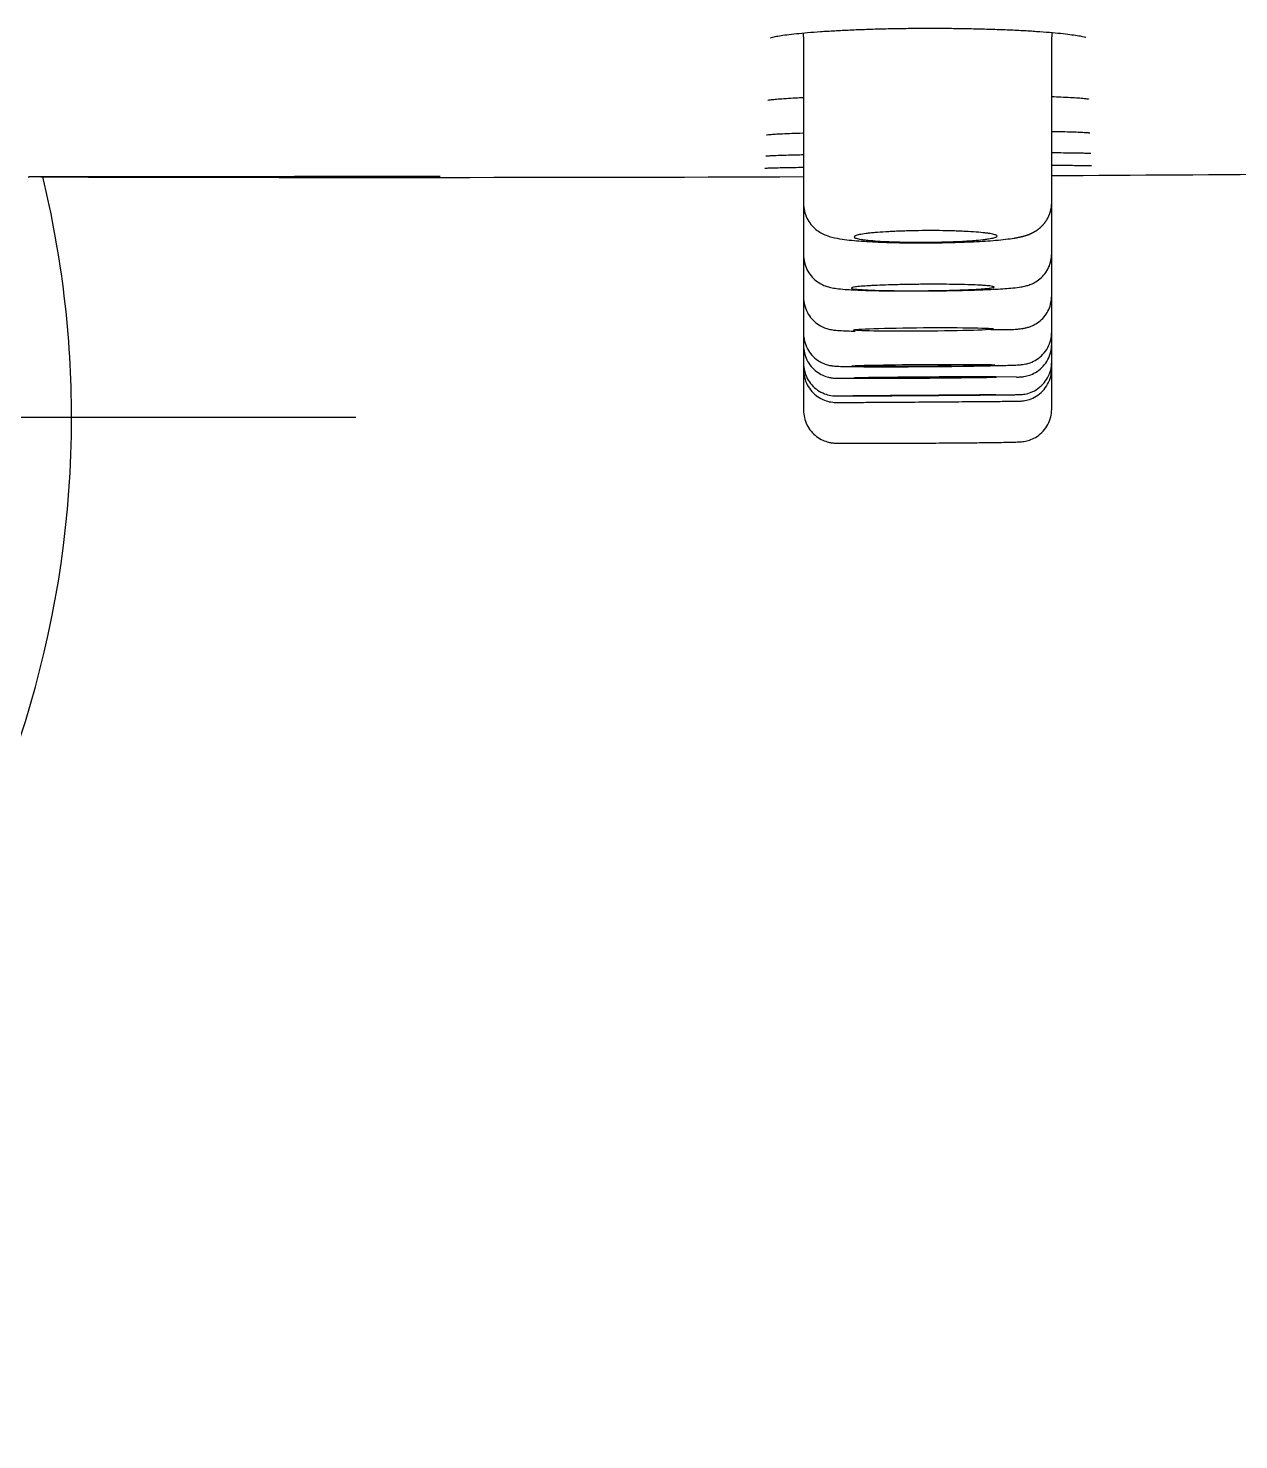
# Model space of a CAD drawing. Header units: millimetres. Extents: x 976 to 9349, y -1578 to 2211.
# Drawn here: x 4595.626 to 4597.479, y 659.993 to 662.154 of the extents above; entities that cross this region are included whole.
import ezdxf

# ---------------------------------------------------------------- set-up
doc = ezdxf.new("R2010")
doc.units = ezdxf.units.MM
doc.layers.add('Wbudowane', color=175, linetype='Continuous')

# ---------------------------------------------------------------- blocks, each defined once
blk = doc.blocks.new('Z$W@#21058')
for p, q in [((17.6104, 160.8504), (17.6104, 160.5955)), ((17.9901, 160.5971), (17.9901, 160.8508)), ((16.4238, 160.6362), (16.425, 160.6362)), ((17.6104, 160.5955), (17.6104, 160.5168)), ((17.9901, 160.5187), (17.9901, 160.5971)), ((17.6104, 160.5168), (17.6104, 160.452)), ((17.9901, 160.4541), (17.9901, 160.5187)), ((17.6104, 160.452), (17.6104, 160.3966)), ((17.9901, 160.3988), (17.9901, 160.4541)), ((17.6104, 160.3966), (17.6104, 160.3781)), ((17.9901, 160.3799), (17.9901, 160.3988)), ((17.6104, 160.3781), (17.6104, 160.3508)), ((17.9901, 160.3529), (17.9901, 160.3799)), ((17.6104, 160.3508), (17.6104, 160.3409)), ((17.9901, 160.3429), (17.9901, 160.3529)), ((17.6104, 160.3409), (17.6104, 160.2787)), ((17.6632, 160.3279), (17.6871, 160.3282)), ((17.9362, 160.3297), (17.8931, 160.33)), ((17.9901, 160.2805), (17.9901, 160.3429)), ((16.925, 160.2678), (12.925, 160.2678))]:
    blk.add_line(p, q)
for centre, radius, start, end in [((17.511, 160.8504), 0.0994, 359.9936, 3.5775), ((18.0895, 160.8508), 0.0994, 176.2816, 180.0076), ((18.051, 160.8649), 0.0175, 237.2614, 240.0002), ((16.9594, 349.0588), 188.4234, 270.313427, 270.780857), ((14.925, 160.2678), 1.565, 166.384, 0), ((16.9594, 349.0588), 188.4234, 269.843022, 270.197949), ((14.925, 160.2678), 1.565, 0, 13.6159)]:
    blk.add_arc(centre, radius, start, end)
for centre, major_axis, ratio in [((17.7942, 160.4026), (0.1076, 0.0008), 0.025351), ((17.7937, 160.3475), (0.1093, 0.0008), 0.013646), ((17.7953, 160.3018), (0.1093, 0.0008), 0.0017)]:
    blk.add_ellipse(centre, major_axis=major_axis, ratio=ratio)
for major_axis, ratio in [((0.1093, 0.0008), 0.006386), ((-0.1093, -0.0007), 0.007367)]:
    blk.add_ellipse((17.7965, 160.329), major_axis=major_axis, ratio=ratio, start_param=0.785351, end_param=3.926944)
for points, knots in [([(17.5598, 160.849), (17.5598, 160.849), (17.5608, 160.8495), (17.5652, 160.8506), (17.5732, 160.8522), (17.5846, 160.8539), (17.5991, 160.8555), (17.6163, 160.8572), (17.6359, 160.8587), (17.6577, 160.86), (17.6814, 160.8612), (17.7065, 160.8622), (17.7329, 160.863), (17.7602, 160.8635), (17.7879, 160.8638), (17.8158, 160.8638), (17.8436, 160.8636), (17.8708, 160.8631), (17.8971, 160.8624), (17.9222, 160.8615), (17.9458, 160.8604), (17.9674, 160.859), (17.987, 160.8576), (18.004, 160.856), (18.0184, 160.8543), (18.0295, 160.8527), (18.0375, 160.8512), (18.0405, 160.8504), (18.0414, 160.85)], [0, 0, 0, 0, 0.023077, 0.055264, 0.091746, 0.130146, 0.169538, 0.209248, 0.249332, 0.2895, 0.32968, 0.369962, 0.41025, 0.450545, 0.490789, 0.53111, 0.571377, 0.611685, 0.651992, 0.692194, 0.732461, 0.772624, 0.812657, 0.852449, 0.891862, 0.930333, 0.966965, 1, 1, 1, 1]), ([(17.9901, 160.7592), (17.9951, 160.7591), (18.0054, 160.7586), (18.0193, 160.7579), (18.0311, 160.7572), (18.0399, 160.7564), (18.0434, 160.7559), (18.0447, 160.7557)], [0, 0, 0, 0, 0.17699, 0.393787, 0.607328, 0.815028, 1, 1, 1, 1]), ([(17.5558, 160.7536), (17.5558, 160.7536), (17.5559, 160.7536), (17.5574, 160.7539), (17.5626, 160.7546), (17.5713, 160.7555), (17.5832, 160.7563), (17.5966, 160.7571), (17.6062, 160.7576), (17.6104, 160.7578)], [0, 0, 0, 0, 0.0042478, 0.136892, 0.3039807, 0.4863131, 0.6747588, 0.8658183, 1, 1, 1, 1]), ([(18.0447, 160.7557), (18.0448, 160.7557), (18.0449, 160.7557), (18.0451, 160.7557), (18.0454, 160.7556), (18.0456, 160.7556), (18.0457, 160.7556), (18.0459, 160.7555), (18.046, 160.7555), (18.0461, 160.7555), (18.0462, 160.7555), (18.0463, 160.7554), (18.0463, 160.7554), (18.0464, 160.7554), (18.0464, 160.7554), (18.0464, 160.7554), (18.0464, 160.7554)], [0, 0, 0, 0, 0.057603, 0.14551, 0.231987, 0.316796, 0.399862, 0.481114, 0.560486, 0.637915, 0.713345, 0.786731, 0.858034, 0.927228, 0.994295, 1, 1, 1, 1]), ([(17.5539, 160.7006), (17.5539, 160.7006), (17.5548, 160.7007), (17.5588, 160.7011), (17.5667, 160.7017), (17.5779, 160.7023), (17.592, 160.7029), (17.6036, 160.7033), (17.61, 160.7035), (17.6104, 160.7035)], [0, 0, 0, 0, 0.090748, 0.250992, 0.42943, 0.614192, 0.801261, 0.988885, 1, 1, 1, 1]), ([(17.9901, 160.7058), (17.9944, 160.7058), (18.0043, 160.7056), (18.0183, 160.7052), (18.0308, 160.7048), (18.0404, 160.7043), (18.0444, 160.7041), (18.0461, 160.7039)], [0, 0, 0, 0, 0.150978, 0.369953, 0.586709, 0.800162, 1, 1, 1, 1]), ([(18.0461, 160.7039), (18.0461, 160.7039), (18.0463, 160.7039), (18.0466, 160.7039), (18.0468, 160.7038), (18.0471, 160.7038), (18.0473, 160.7038), (18.0475, 160.7038), (18.0477, 160.7037), (18.0479, 160.7037), (18.048, 160.7037), (18.0482, 160.7037), (18.0483, 160.7037), (18.0483, 160.7037), (18.0484, 160.7036), (18.0484, 160.7036), (18.0484, 160.7036), (18.0484, 160.7036), (18.0484, 160.7036)], [0, 0, 0, 0, 0.0467492, 0.1231415, 0.198513, 0.2726564, 0.3454843, 0.4169066, 0.4868309, 0.5551644, 0.6218157, 0.686697, 0.7497263, 0.81083, 0.8699453, 0.927022, 0.9820246, 1, 1, 1, 1]), ([(17.9901, 160.6734), (17.995, 160.6733), (18.0055, 160.6733), (18.0196, 160.6731), (18.0319, 160.6729), (18.0412, 160.6727), (18.0452, 160.6725), (18.0469, 160.6725)], [0, 0, 0, 0, 0.172284, 0.386537, 0.599145, 0.80979, 1, 1, 1, 1]), ([(18.0469, 160.6725), (18.047, 160.6725), (18.0472, 160.6724), (18.0475, 160.6724), (18.0478, 160.6724), (18.0481, 160.6724), (18.0484, 160.6724), (18.0486, 160.6724), (18.0489, 160.6723), (18.0491, 160.6723), (18.0493, 160.6723), (18.0494, 160.6723), (18.0496, 160.6723), (18.0497, 160.6723), (18.0498, 160.6723), (18.0499, 160.6723), (18.0499, 160.6723), (18.05, 160.6723), (18.05, 160.6723), (18.05, 160.6723), (18.05, 160.6723)], [0, 0, 0, 0, 0.039766, 0.108257, 0.176058, 0.243015, 0.309045, 0.374062, 0.437969, 0.500662, 0.562032, 0.621961, 0.680335, 0.737034, 0.791947, 0.844968, 0.896008, 0.944989, 0.991857, 1, 1, 1, 1]), ([(17.5512, 160.6495), (17.5512, 160.6495), (17.5515, 160.6496), (17.5534, 160.6497), (17.5592, 160.6499), (17.5682, 160.6502), (17.5803, 160.6504), (17.5944, 160.6507), (17.6051, 160.6509), (17.6104, 160.651)], [0, 0, 0, 0, 0.020126, 0.158688, 0.325593, 0.498368, 0.672937, 0.848208, 1, 1, 1, 1]), ([(17.5524, 160.6682), (17.5524, 160.6682), (17.5528, 160.6682), (17.5552, 160.6684), (17.5614, 160.6688), (17.5709, 160.6692), (17.5833, 160.6696), (17.5968, 160.6699), (17.6064, 160.6702), (17.6104, 160.6703)], [0, 0, 0, 0, 0.036989, 0.179963, 0.348392, 0.52391, 0.7018, 0.880553, 1, 1, 1, 1]), ([(17.9901, 160.654), (17.9946, 160.654), (18.0048, 160.654), (18.0189, 160.6539), (18.0315, 160.6538), (18.0413, 160.6537), (18.0454, 160.6536), (18.0473, 160.6535)], [0, 0, 0, 0, 0.157649, 0.373346, 0.587718, 0.800962, 1, 1, 1, 1]), ([(18.0473, 160.6535), (18.0474, 160.6535), (18.0476, 160.6535), (18.0479, 160.6535), (18.0482, 160.6535), (18.0486, 160.6535), (18.0489, 160.6535), (18.0492, 160.6535), (18.0494, 160.6535), (18.0497, 160.6535), (18.0499, 160.6534), (18.0501, 160.6534), (18.0502, 160.6534), (18.0504, 160.6534), (18.0505, 160.6534), (18.0506, 160.6534), (18.0507, 160.6534), (18.0508, 160.6534), (18.0508, 160.6534), (18.0508, 160.6534), (18.0508, 160.6534), (18.0508, 160.6534)], [0, 0, 0, 0, 0.0359663, 0.0997882, 0.1631147, 0.2258319, 0.2878741, 0.3491661, 0.4096219, 0.4691443, 0.5276246, 0.5849428, 0.6409685, 0.6955634, 0.7485838, 0.7998857, 0.8493298, 0.8967886, 0.9421522, 0.9809384, 1, 1, 1, 1]), ([(17.0544, 160.637), (16.9608, 160.6368), (16.8696, 160.6366), (16.6573, 160.6362), (16.5386, 160.6362), (16.425, 160.6362)], [0, 0, 0, 0, 0.417271, 0.417271, 1, 1, 1, 1]), ([(17.6104, 160.5955), (17.6104, 160.5913), (17.6113, 160.5842), (17.6152, 160.5727), (17.6214, 160.5633), (17.6291, 160.5555), (17.6373, 160.5501), (17.646, 160.5461), (17.6564, 160.543), (17.6681, 160.5409), (17.6832, 160.5391), (17.6987, 160.5378), (17.7153, 160.5368), (17.7332, 160.536), (17.7521, 160.5355), (17.7718, 160.5352), (17.792, 160.5351), (17.8124, 160.5352), (17.8325, 160.5356), (17.8521, 160.5361), (17.8708, 160.5369), (17.8885, 160.5379), (17.9047, 160.5391), (17.9204, 160.5407), (17.9286, 160.5418), (17.9334, 160.5426)], [0, 0, 0, 0, 0.027353, 0.055113, 0.082676, 0.109486, 0.135275, 0.162729, 0.199635, 0.268336, 0.323079, 0.373284, 0.421875, 0.469499, 0.516635, 0.563558, 0.610241, 0.656976, 0.703708, 0.750605, 0.797804, 0.84545, 0.893999, 0.944408, 1, 1, 1, 1]), ([(17.9334, 160.5426), (17.9336, 160.5426), (17.9342, 160.5427), (17.9352, 160.5429), (17.9365, 160.5431), (17.9378, 160.5434), (17.9392, 160.5437), (17.9406, 160.5439), (17.942, 160.5442), (17.9434, 160.5446), (17.9446, 160.5448), (17.9457, 160.5451), (17.9467, 160.5454), (17.9477, 160.5456), (17.9485, 160.5459), (17.9493, 160.5461), (17.9501, 160.5463), (17.9508, 160.5466), (17.9515, 160.5468), (17.9522, 160.547), (17.9529, 160.5473), (17.9536, 160.5475), (17.9544, 160.5478), (17.9551, 160.5481), (17.9558, 160.5483), (17.9565, 160.5486), (17.9571, 160.5489), (17.9578, 160.5492), (17.9585, 160.5495), (17.9591, 160.5498), (17.9597, 160.55), (17.9603, 160.5503), (17.9609, 160.5506), (17.9616, 160.551), (17.9622, 160.5513), (17.9629, 160.5517), (17.9635, 160.5521), (17.9642, 160.5525), (17.9649, 160.5528), (17.9655, 160.5532), (17.9662, 160.5537), (17.9668, 160.5541), (17.9675, 160.5545), (17.9681, 160.555), (17.9688, 160.5555), (17.9695, 160.556), (17.9701, 160.5565), (17.9708, 160.557), (17.9714, 160.5575), (17.9721, 160.5581), (17.9727, 160.5586), (17.9733, 160.5592), (17.974, 160.5598), (17.9746, 160.5604), (17.9753, 160.561), (17.9759, 160.5617), (17.9765, 160.5623), (17.9771, 160.563), (17.9777, 160.5637), (17.9783, 160.5644), (17.9789, 160.5651), (17.9795, 160.5658), (17.98, 160.5666), (17.9806, 160.5673), (17.9811, 160.5681), (17.9817, 160.5689), (17.9822, 160.5697), (17.9827, 160.5705), (17.9832, 160.5713), (17.9836, 160.5722), (17.9841, 160.573), (17.9846, 160.5739), (17.985, 160.5747), (17.9854, 160.5756), (17.9858, 160.5765), (17.9862, 160.5774), (17.9865, 160.5783), (17.9869, 160.5792), (17.9872, 160.5801), (17.9875, 160.581), (17.9878, 160.5819), (17.9881, 160.5828), (17.9884, 160.5838), (17.9886, 160.5847), (17.9888, 160.5856), (17.989, 160.5866), (17.9892, 160.5875), (17.9894, 160.5885), (17.9896, 160.5894), (17.9897, 160.5904), (17.9898, 160.5913), (17.9899, 160.5923), (17.99, 160.5932), (17.9901, 160.5942), (17.9901, 160.5952), (17.9901, 160.5961), (17.9901, 160.5968), (17.9901, 160.5971), (17.9901, 160.5971)], [0, 0, 0, 0, 0.00802, 0.028739, 0.049923, 0.072005, 0.095177, 0.119623, 0.145322, 0.168325, 0.189231, 0.208214, 0.225598, 0.241668, 0.256654, 0.269102, 0.280698, 0.292756, 0.304382, 0.315532, 0.326266, 0.33777, 0.348862, 0.359574, 0.369955, 0.380045, 0.38988, 0.399493, 0.40891, 0.418157, 0.425461, 0.432795, 0.441886, 0.45086, 0.45971, 0.468453, 0.477108, 0.485688, 0.494209, 0.502683, 0.511122, 0.519536, 0.527934, 0.536326, 0.544719, 0.553116, 0.561524, 0.569949, 0.578393, 0.586861, 0.595355, 0.603877, 0.612428, 0.621008, 0.629617, 0.638254, 0.646919, 0.655609, 0.664164, 0.672951, 0.681761, 0.690589, 0.699433, 0.708289, 0.717155, 0.726031, 0.734912, 0.743798, 0.752687, 0.761578, 0.770469, 0.779359, 0.788246, 0.797131, 0.806013, 0.81489, 0.823762, 0.832629, 0.84149, 0.850346, 0.859195, 0.868037, 0.876873, 0.885702, 0.894525, 0.903341, 0.91215, 0.920952, 0.929748, 0.938537, 0.94732, 0.956096, 0.964865, 0.973629, 0.982386, 0.991137, 0.999882, 1, 1, 1, 1]), ([(17.6878, 160.5443), (17.6878, 160.5449), (17.6885, 160.5454), (17.6906, 160.5463), (17.6914, 160.5466), (17.6935, 160.5472), (17.6947, 160.5475), (17.6988, 160.5483), (17.7022, 160.5488), (17.7081, 160.5496), (17.7102, 160.5499), (17.7148, 160.5504), (17.7172, 160.5506), (17.7248, 160.5513), (17.7303, 160.5517), (17.7392, 160.5522), (17.7423, 160.5524), (17.7486, 160.5527), (17.7551, 160.553), (17.7618, 160.5532), (17.7686, 160.5534), (17.7722, 160.5535), (17.7828, 160.5538), (17.7899, 160.5539), (17.8006, 160.5539), (17.8042, 160.5539), (17.8113, 160.5539), (17.8149, 160.5539), (17.8255, 160.5538), (17.8323, 160.5536), (17.8422, 160.5533), (17.8455, 160.5532), (17.8518, 160.553), (17.8549, 160.5528), (17.8638, 160.5524), (17.8693, 160.552), (17.8795, 160.5513), (17.8841, 160.5508), (17.89, 160.5501), (17.8918, 160.5499), (17.8952, 160.5494), (17.8968, 160.5491), (17.9009, 160.5483), (17.9029, 160.5478), (17.9057, 160.5467), (17.9065, 160.5461), (17.9065, 160.5449), (17.9058, 160.5444), (17.9037, 160.5435), (17.9028, 160.5432), (17.9008, 160.5427), (17.8984, 160.5421), (17.8953, 160.5416), (17.892, 160.541), (17.8901, 160.5408), (17.8841, 160.54), (17.8796, 160.5396), (17.8721, 160.5389), (17.8694, 160.5387), (17.8639, 160.5383), (17.861, 160.5382), (17.8521, 160.5376), (17.8458, 160.5373), (17.8359, 160.5369), (17.8325, 160.5368), (17.8256, 160.5366), (17.8221, 160.5365), (17.8116, 160.5363), (17.8045, 160.5362), (17.7937, 160.5361), (17.7901, 160.5361), (17.7829, 160.5361), (17.7759, 160.5362), (17.7689, 160.5363), (17.7621, 160.5364), (17.7587, 160.5365), (17.7487, 160.5367), (17.7424, 160.537), (17.7305, 160.5375), (17.7249, 160.5379), (17.7148, 160.5386), (17.7102, 160.539), (17.7043, 160.5397), (17.7024, 160.5399), (17.699, 160.5404), (17.6975, 160.5407), (17.6934, 160.5414), (17.6913, 160.542), (17.6885, 160.5431), (17.6878, 160.5437), (17.6878, 160.5443)], [0, 0, 0, 0, 0.03125, 0.03125, 0.046875, 0.046875, 0.0625, 0.0625, 0.09375, 0.09375, 0.109375, 0.109375, 0.125, 0.125, 0.15625, 0.15625, 0.171875, 0.171875, 0.1875, 0.203125, 0.203125, 0.21875, 0.21875, 0.25, 0.25, 0.265625, 0.265625, 0.28125, 0.28125, 0.3125, 0.3125, 0.328125, 0.328125, 0.34375, 0.34375, 0.375, 0.375, 0.40625, 0.40625, 0.421875, 0.421875, 0.4375, 0.4375, 0.46875, 0.46875, 0.5, 0.5, 0.53125, 0.53125, 0.546875, 0.546875, 0.5625, 0.578125, 0.578125, 0.59375, 0.59375, 0.625, 0.625, 0.640625, 0.640625, 0.65625, 0.65625, 0.6875, 0.6875, 0.703125, 0.703125, 0.71875, 0.71875, 0.75, 0.75, 0.765625, 0.765625, 0.78125, 0.796875, 0.796875, 0.8125, 0.8125, 0.84375, 0.84375, 0.875, 0.875, 0.90625, 0.90625, 0.921875, 0.921875, 0.9375, 0.9375, 0.96875, 0.96875, 1, 1, 1, 1]), ([(17.6104, 160.5168), (17.6104, 160.5127), (17.6113, 160.5056), (17.6151, 160.4942), (17.6215, 160.4846), (17.6293, 160.4769), (17.6377, 160.4717), (17.6455, 160.4684), (17.6535, 160.4663), (17.6617, 160.4651), (17.6726, 160.464), (17.6863, 160.4632), (17.701, 160.4626), (17.7172, 160.4621), (17.7349, 160.4618), (17.7537, 160.4615), (17.7734, 160.4615), (17.7936, 160.4615), (17.814, 160.4617), (17.8341, 160.462), (17.8536, 160.4624), (17.872, 160.4629), (17.8893, 160.4635), (17.9048, 160.4642), (17.9193, 160.4651), (17.9266, 160.4657), (17.9307, 160.4661)], [0, 0, 0, 0, 0.025902, 0.053265, 0.080297, 0.106392, 0.130393, 0.152132, 0.176557, 0.222492, 0.285638, 0.336244, 0.384696, 0.43219, 0.479162, 0.525876, 0.572497, 0.618958, 0.665486, 0.711975, 0.758602, 0.805385, 0.852412, 0.900033, 0.948717, 1, 1, 1, 1]), ([(17.9307, 160.4661), (17.9356, 160.4666), (17.9411, 160.4673), (17.9494, 160.4688), (17.9564, 160.4709), (17.9641, 160.4743), (17.9722, 160.4797), (17.9798, 160.4876), (17.9858, 160.497), (17.9893, 160.508), (17.9902, 160.5148), (17.9901, 160.5187)], [0, 0, 0, 0, 0.227184, 0.361727, 0.446243, 0.526461, 0.614816, 0.711678, 0.81008, 0.907837, 1, 1, 1, 1]), ([(17.9016, 160.468), (17.9023, 160.4677), (17.9024, 160.4674), (17.9014, 160.4669), (17.9009, 160.4668), (17.8996, 160.4664), (17.8987, 160.4663), (17.8957, 160.4658), (17.893, 160.4655), (17.888, 160.465), (17.8862, 160.4649), (17.8822, 160.4646), (17.8801, 160.4644), (17.8734, 160.464), (17.8684, 160.4638), (17.8601, 160.4634), (17.8572, 160.4633), (17.8513, 160.4631), (17.8452, 160.4629), (17.8388, 160.4627), (17.8322, 160.4625), (17.8288, 160.4624), (17.8185, 160.4622), (17.8115, 160.4621), (17.8009, 160.462), (17.7973, 160.4619), (17.7901, 160.4619), (17.7865, 160.4619), (17.7758, 160.4618), (17.7688, 160.4618), (17.7585, 160.4619), (17.7551, 160.4619), (17.7484, 160.462), (17.7452, 160.462), (17.7357, 160.4622), (17.7297, 160.4623), (17.7185, 160.4626), (17.7134, 160.4628), (17.7066, 160.4631), (17.7044, 160.4632), (17.7004, 160.4635), (17.6985, 160.4636), (17.6934, 160.464), (17.6906, 160.4642), (17.6863, 160.4648), (17.6849, 160.4651), (17.6834, 160.4658), (17.6833, 160.4661), (17.6843, 160.4666), (17.6848, 160.4667), (17.6861, 160.4671), (17.6878, 160.4674), (17.6902, 160.4677), (17.6928, 160.468), (17.6943, 160.4682), (17.6994, 160.4687), (17.7033, 160.469), (17.71, 160.4694), (17.7124, 160.4695), (17.7174, 160.4698), (17.7201, 160.4699), (17.7283, 160.4703), (17.7342, 160.4705), (17.7436, 160.4708), (17.7469, 160.4709), (17.7535, 160.4711), (17.7569, 160.4712), (17.7671, 160.4714), (17.7741, 160.4715), (17.7848, 160.4716), (17.7884, 160.4717), (17.7956, 160.4717), (17.8027, 160.4718), (17.8098, 160.4718), (17.8168, 160.4717), (17.8203, 160.4717), (17.8307, 160.4717), (17.8373, 160.4716), (17.8499, 160.4714), (17.856, 160.4712), (17.8671, 160.4709), (17.8722, 160.4707), (17.8791, 160.4704), (17.8813, 160.4703), (17.8853, 160.47), (17.8872, 160.4699), (17.8923, 160.4695), (17.8951, 160.4692), (17.8994, 160.4686), (17.9008, 160.4683), (17.9016, 160.468)], [0, 0, 0, 0, 0.03125, 0.03125, 0.046875, 0.046875, 0.0625, 0.0625, 0.09375, 0.09375, 0.109375, 0.109375, 0.125, 0.125, 0.15625, 0.15625, 0.171875, 0.171875, 0.1875, 0.203125, 0.203125, 0.21875, 0.21875, 0.25, 0.25, 0.265625, 0.265625, 0.28125, 0.28125, 0.3125, 0.3125, 0.328125, 0.328125, 0.34375, 0.34375, 0.375, 0.375, 0.40625, 0.40625, 0.421875, 0.421875, 0.4375, 0.4375, 0.46875, 0.46875, 0.5, 0.5, 0.53125, 0.53125, 0.546875, 0.546875, 0.5625, 0.578125, 0.578125, 0.59375, 0.59375, 0.625, 0.625, 0.640625, 0.640625, 0.65625, 0.65625, 0.6875, 0.6875, 0.703125, 0.703125, 0.71875, 0.71875, 0.75, 0.75, 0.765625, 0.765625, 0.78125, 0.796875, 0.796875, 0.8125, 0.8125, 0.84375, 0.84375, 0.875, 0.875, 0.90625, 0.90625, 0.921875, 0.921875, 0.9375, 0.9375, 0.96875, 0.96875, 1, 1, 1, 1]), ([(17.6104, 160.452), (17.6104, 160.4476), (17.6114, 160.4402), (17.6157, 160.4283), (17.6226, 160.4186), (17.6312, 160.4108), (17.64, 160.406), (17.6479, 160.4032), (17.6548, 160.4019), (17.6613, 160.4012), (17.6701, 160.4007), (17.6807, 160.4003), (17.6872, 160.4001), (17.6892, 160.4001)], [0, 0, 0, 0, 0.078451, 0.158702, 0.23798, 0.315163, 0.384171, 0.440599, 0.49824, 0.605407, 0.790282, 0.937774, 1, 1, 1, 1]), ([(17.9292, 160.4025), (17.9328, 160.4028), (17.9381, 160.4032), (17.9444, 160.4038), (17.9505, 160.4049), (17.9569, 160.4067), (17.9645, 160.4101), (17.9727, 160.4156), (17.9802, 160.4236), (17.986, 160.4329), (17.9894, 160.4437), (17.9901, 160.4502), (17.9901, 160.4541)], [0, 0, 0, 0, 0.173728, 0.345677, 0.419984, 0.48317, 0.553539, 0.639965, 0.731498, 0.822815, 0.913286, 1, 1, 1, 1]), ([(17.6104, 160.3966), (17.6104, 160.3922), (17.6114, 160.3847), (17.6158, 160.3729), (17.6227, 160.3631), (17.6315, 160.3553), (17.6405, 160.3504), (17.6486, 160.3478), (17.6548, 160.3468), (17.66, 160.3463), (17.6657, 160.3461), (17.6759, 160.3459), (17.6878, 160.3457), (17.702, 160.3456), (17.7182, 160.3455), (17.7361, 160.3455), (17.7553, 160.3456), (17.7755, 160.3456), (17.7963, 160.3458), (17.8171, 160.3459), (17.8376, 160.3461), (17.8573, 160.3464), (17.8758, 160.3467), (17.8927, 160.347), (17.9077, 160.3473), (17.9206, 160.3476), (17.9315, 160.348), (17.9392, 160.3483), (17.9437, 160.3487), (17.95, 160.3495), (17.9582, 160.3518), (17.9676, 160.3564), (17.9771, 160.3643), (17.9845, 160.3744), (17.9891, 160.3866), (17.9901, 160.3942), (17.9901, 160.3988)], [0, 0, 0, 0, 0.021459, 0.042939, 0.064171, 0.084988, 0.104348, 0.11884, 0.131064, 0.148946, 0.195475, 0.235179, 0.272782, 0.309781, 0.346582, 0.383251, 0.419884, 0.456395, 0.492991, 0.529539, 0.566091, 0.602675, 0.639304, 0.676044, 0.712895, 0.750143, 0.788269, 0.831779, 0.864037, 0.877723, 0.89189, 0.911497, 0.93383, 0.956229, 0.978351, 1, 1, 1, 1]), ([(17.8968, 160.4025), (17.9004, 160.4025), (17.9123, 160.4025), (17.9219, 160.4025), (17.9292, 160.4025)], [0, 0, 0, 0, 0.286913, 1, 1, 1, 1]), ([(17.6104, 160.3781), (17.6104, 160.374), (17.6113, 160.3669), (17.6151, 160.3556), (17.6216, 160.3459), (17.6299, 160.3378), (17.6392, 160.3324), (17.6476, 160.3295), (17.6544, 160.3283), (17.6589, 160.328), (17.6606, 160.3279), (17.6625, 160.3279), (17.6632, 160.3279)], [0, 0, 0, 0, 0.1107101, 0.2279936, 0.3440196, 0.4583487, 0.5692403, 0.6636324, 0.7240933, 0.7807135, 0.9300723, 1, 1, 1, 1]), ([(17.9362, 160.3297), (17.9385, 160.3297), (17.941, 160.3299), (17.9446, 160.3301), (17.9506, 160.3309), (17.9589, 160.3333), (17.9683, 160.3381), (17.9776, 160.3461), (17.9848, 160.3561), (17.9892, 160.3681), (17.9901, 160.3756), (17.9901, 160.3799)], [0, 0, 0, 0, 0.209167, 0.294327, 0.35078, 0.431985, 0.535846, 0.652668, 0.771089, 0.887991, 1, 1, 1, 1]), ([(17.6104, 160.3508), (17.6104, 160.3465), (17.6114, 160.3392), (17.6156, 160.3273), (17.6226, 160.3174), (17.6315, 160.3093), (17.6419, 160.304), (17.6504, 160.3015), (17.6576, 160.3008), (17.6608, 160.3008), (17.6622, 160.3008), (17.6681, 160.3008), (17.6766, 160.3008), (17.6881, 160.3009), (17.7019, 160.3009), (17.718, 160.301), (17.7359, 160.3011), (17.7553, 160.3013), (17.7756, 160.3014), (17.7965, 160.3016), (17.8176, 160.3017), (17.8382, 160.3019), (17.858, 160.302), (17.8765, 160.3022), (17.8933, 160.3023), (17.9081, 160.3025), (17.9205, 160.3026), (17.9302, 160.3027), (17.9373, 160.3028), (17.9404, 160.3029), (17.9421, 160.3029), (17.9483, 160.3033), (17.9569, 160.3053), (17.967, 160.31), (17.9767, 160.3181), (17.9843, 160.3282), (17.9891, 160.3405), (17.9901, 160.3483), (17.9901, 160.3529)], [0, 0, 0, 0, 0.019954, 0.041073, 0.06195, 0.082506, 0.102513, 0.12025, 0.129277, 0.137283, 0.168846, 0.206512, 0.242689, 0.278638, 0.314516, 0.350365, 0.3862, 0.422027, 0.45785, 0.493671, 0.529492, 0.565314, 0.601139, 0.63697, 0.672811, 0.708672, 0.744576, 0.780597, 0.817082, 0.857538, 0.869665, 0.877251, 0.893275, 0.913316, 0.934754, 0.956813, 0.978566, 1, 1, 1, 1]), ([(17.6104, 160.3409), (17.6104, 160.3366), (17.6114, 160.3292), (17.6156, 160.3174), (17.6226, 160.3075), (17.6315, 160.2994), (17.6419, 160.2941), (17.6504, 160.2916), (17.6576, 160.2909), (17.6608, 160.2908), (17.6622, 160.2908), (17.6681, 160.2908), (17.6766, 160.2909), (17.6881, 160.2909), (17.7019, 160.291), (17.718, 160.2911), (17.7359, 160.2912), (17.7553, 160.2913), (17.7756, 160.2915), (17.7965, 160.2916), (17.8176, 160.2918), (17.8382, 160.2919), (17.858, 160.2921), (17.8765, 160.2923), (17.8933, 160.2924), (17.9081, 160.2925), (17.9205, 160.2926), (17.9302, 160.2928), (17.9373, 160.2928), (17.9404, 160.2929), (17.9421, 160.2929), (17.9483, 160.2934), (17.9569, 160.2954), (17.967, 160.3001), (17.9767, 160.3081), (17.9843, 160.3182), (17.9891, 160.3306), (17.9901, 160.3383), (17.9901, 160.3429)], [0, 0, 0, 0, 0.019954, 0.041073, 0.06195, 0.082506, 0.102513, 0.12025, 0.129277, 0.137283, 0.168846, 0.206512, 0.242689, 0.278638, 0.314516, 0.350365, 0.3862, 0.422027, 0.45785, 0.493671, 0.529492, 0.565314, 0.601139, 0.63697, 0.672811, 0.708672, 0.744576, 0.780597, 0.817082, 0.857538, 0.869664, 0.877251, 0.893275, 0.913316, 0.934754, 0.956813, 0.978566, 1, 1, 1, 1]), ([(17.6104, 160.2787), (17.6104, 160.2746), (17.6113, 160.2675), (17.6151, 160.2562), (17.6216, 160.2465), (17.6299, 160.2384), (17.6392, 160.233), (17.6476, 160.2301), (17.6544, 160.2289), (17.6589, 160.2286), (17.6617, 160.2285), (17.6678, 160.2284), (17.6766, 160.2284), (17.6882, 160.2283), (17.6963, 160.2283), (17.7014, 160.2283)], [0, 0, 0, 0, 0.062566, 0.128846, 0.194416, 0.259027, 0.321695, 0.375039, 0.409207, 0.441204, 0.525611, 0.659286, 0.775523, 0.88963, 1, 1, 1, 1]), ([(17.7013, 160.2283), (17.7065, 160.2283), (17.716, 160.2283), (17.7336, 160.2284), (17.7521, 160.2284), (17.772, 160.2285), (17.7924, 160.2286), (17.813, 160.2287), (17.8332, 160.2289), (17.8528, 160.2291), (17.8713, 160.2292), (17.8884, 160.2294), (17.9036, 160.2296), (17.9167, 160.2298), (17.9275, 160.23), (17.9362, 160.2303), (17.9408, 160.2304), (17.9446, 160.2307), (17.9506, 160.2315), (17.9589, 160.2339), (17.9683, 160.2387), (17.9776, 160.2467), (17.9848, 160.2567), (17.9892, 160.2687), (17.9901, 160.2762), (17.9901, 160.2805)], [0, 0, 0, 0, 0.05015, 0.101792, 0.153413, 0.20499, 0.256606, 0.308204, 0.359734, 0.411426, 0.462984, 0.514684, 0.566439, 0.618443, 0.670952, 0.725216, 0.78859, 0.811355, 0.826446, 0.848155, 0.87592, 0.907149, 0.938806, 0.970057, 1, 1, 1, 1])]:
    blk.add_open_spline(points, degree=3, knots=knots)

msp = doc.modelspace()

# ---------------------------------------------------------------- block references
at = {"layer": 'Wbudowane'}
msp.add_blockref('Z$W@#21058', (4579.2023, 501.2904), dxfattribs=at)

doc.saveas('drawing.dxf')
